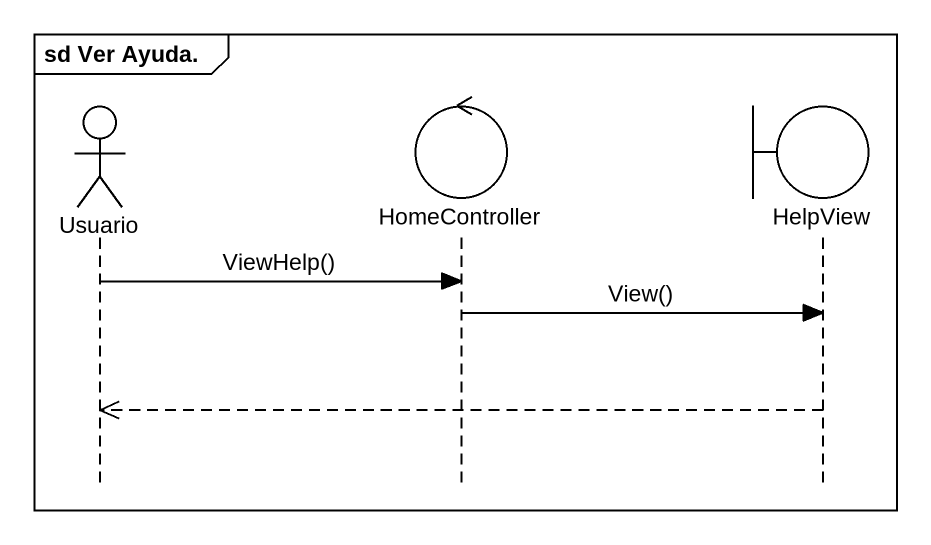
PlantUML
@startuml
mainframe sd Ver Ayuda.
hide footbox
actor Usuario
control HomeController
boundary HelpView

Usuario -> HomeController : ViewHelp()
HomeController -> HelpView : View()
HelpView -->> Usuario
@enduml
